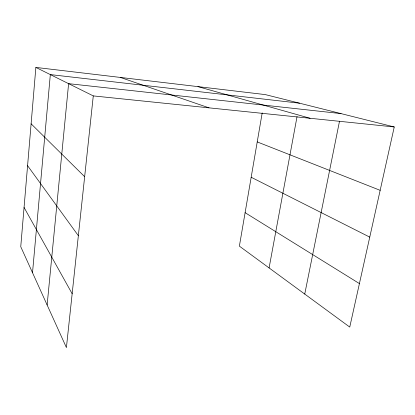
<?xml version="1.0" encoding="UTF-8"?>
<svg xmlns="http://www.w3.org/2000/svg" width="415" height="415" viewBox="0 0 415 415"><rect width="100%" height="100%" fill="white"/><g stroke="black" fill="none" stroke-linecap="round" stroke-linejoin="round"><path stroke-width="0.62" d="M35.866 67.422L20.75 246.723L66.41 347.578L93.282 95.901L35.866 67.422L265.33 94.604L394.25 126.964L349.752 327.077L239.377 246.137L262.197 112.896M32.515 272.712L50.334 74.596L299.521 103.185M47.128 304.989L68.61 83.664L341.031 113.606M269.091 267.929L297.052 116.574M304.74 294.069L339.512 121.18M93.282 95.901L394.25 126.964M197.898 86.616L310.067 118.275M120.366 77.434L209.004 107.843M257.227 141.914L380.161 190.329M251.174 177.252L369.755 237.126M245.104 212.672L359.421 283.59M31.115 123.805L84.655 176.697M27.582 165.678L78.352 235.704M24.06 207.448L72.158 293.742"/></g></svg>
